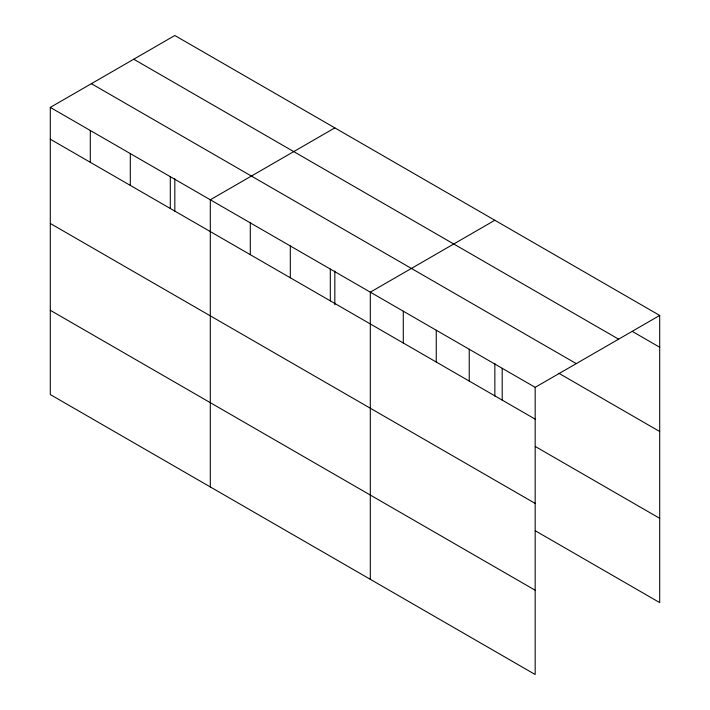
<?xml version="1.0" encoding="UTF-8"?>
<svg xmlns="http://www.w3.org/2000/svg" width="710" height="710" viewBox="0 0 710 710"><rect width="100%" height="100%" fill="white"/><g stroke="black" fill="none" stroke-linecap="round" stroke-linejoin="round"><path stroke-width="1.06" d="M50.295 107.396L535.171 387.34L535.171 674.5L50.295 394.556L50.295 107.396L174.829 35.5L659.705 315.444L659.705 602.604L535.358 530.805M334.836 127.88L210.302 199.785L210.302 486.936M494.852 220.26L370.309 292.165L370.309 579.324M535.171 387.34L659.705 315.444M632.388 331.472L659.705 347.243M133.737 59.223L618.605 339.167M91.395 83.673L576.263 363.618M558.903 373.318L659.705 431.511M50.295 139.204L535.171 419.14M535.358 446.537L659.705 518.335M50.295 223.472L535.171 503.408M50.295 310.288L535.171 590.232M502.201 368.304L502.201 400.103M494.852 363.458L494.852 396.02M469.23 349.267L469.23 381.066M436.251 330.23L436.251 362.038M403.28 311.193L403.28 343.001M334.836 271.078L334.836 304.723M330.31 269.063L330.31 300.871M290.31 245.971L290.31 277.77M250.302 222.878L250.302 254.677M174.829 178.698L174.829 211.26M170.302 176.684L170.302 208.483M130.303 153.591L130.303 185.39M90.294 130.498L90.294 162.297"/></g></svg>
